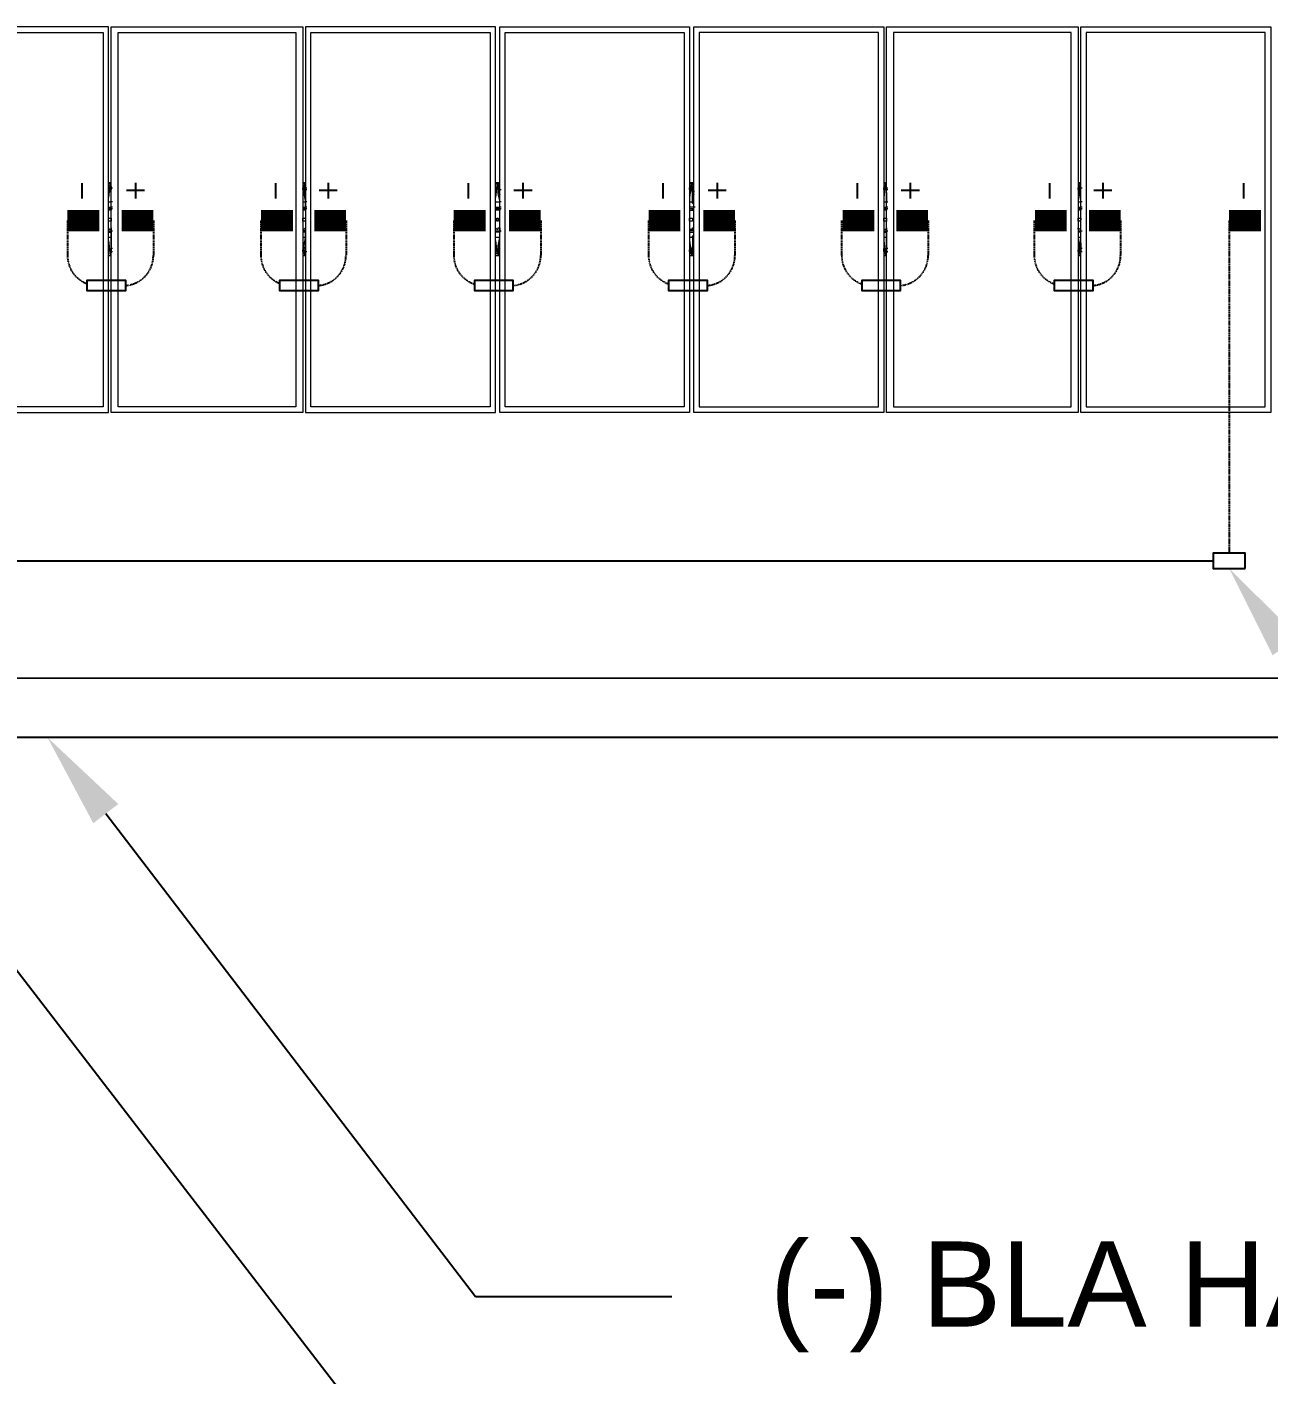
# Model space of a CAD drawing. Header units: feet. Extents: x -13743 to 68376, y -48 to 67763.
# Drawn here: x 4567.4 to 4858.8, y 9135.2 to 9451.6 of the extents above; entities that cross this region are included whole.
import ezdxf
from ezdxf import colors
from ezdxf.entities.mleader import LeaderData, LeaderLine
from ezdxf.lldxf.tags import DXFTag
from ezdxf.math import Vec2, Vec3

# ---------------------------------------------------------------- set-up
doc = ezdxf.new("R2010")
doc.units = ezdxf.units.FT
doc.header["$MEASUREMENT"] = 0
doc.linetypes.add('HIDDEN', pattern=[0.375, 0.25, -0.125])
for name, color, linetype in [('E-DC HARNESS-NEG', 170, 'DC HARNESS CABLE'), ('E-DC HARNESS-POS', 10, 'DC HARNESS CABLE'), ('E-HARN-COMP', 8, 'Continuous'), ('E-TRNK-CABL-NEG', 6, 'HIDDEN'), ('E-TRUNK-CABLE-POS', 6, 'HIDDEN'), ('G-ANNO-TEXT', 1, 'Continuous'), ('Polarity-Text', 7, 'Continuous')]:
    doc.layers.add(name, color=color, linetype=linetype)
doc.styles.add('NEI-A', font='arial.ttf')
doc.styles.get("Standard").update_dxf_attribs({"font": 'arial.ttf'})
tags = doc.linetypes.add('DC HARNESS CABLE', pattern='A,0.5,-0.2,["DH",Standard,S=0.1,R=0,X=-0.1,Y=-0.05],-0.2', length=0.9).pattern_tags.tags
tags[6] = DXFTag(74, 10)

# ---------------------------------------------------------------- blocks, each defined once
blk = doc.blocks.new('A$C4742fff2')
at = {"lineweight": 5}
for points in [[(11.8462, 0), (12.0778, 0), (12.0778, 0.4666), (11.8462, 0.4666)], [(11.8545, 0.0067), (11.8545, 0.46), (12.0712, 0.46), (12.0712, 0.0067)], [(12.0812, 0.4666), (12.3128, 0.4666), (12.3128, 0), (12.0812, 0)], [(12.0895, 0.0067), (12.0895, 0.46), (12.3045, 0.46), (12.3045, 0.0067)], [(12.3162, 0.4666), (12.3162, 0), (12.5462, 0), (12.5462, 0.4666)], [(12.3228, 0.46), (12.5395, 0.46), (12.5395, 0.0067), (12.3228, 0.0067)], [(12.7811, 0), (12.5512, 0), (12.5512, 0.4666), (12.7811, 0.4666)], [(12.5578, 0.0067), (12.5578, 0.46), (12.7745, 0.46), (12.7745, 0.0067)], [(13.0161, 0), (12.7861, 0), (12.7861, 0.4666), (13.0161, 0.4666)], [(13.0095, 0.46), (12.7928, 0.46), (12.7928, 0.0067), (13.0095, 0.0067)], [(13.0195, 0.4666), (13.2511, 0.4666), (13.2511, 0), (13.0195, 0)], [(13.2428, 0.46), (13.0278, 0.46), (13.0278, 0.0067), (13.2428, 0.0067)], [(13.2545, 0.4666), (13.4845, 0.4666), (13.4845, 0), (13.2545, 0)], [(13.4778, 0.46), (13.2611, 0.46), (13.2611, 0.0067), (13.4778, 0.0067)], [(12.0795, 0.235), (12.0812, 0.235), (12.0812, 0.2317), (12.0778, 0.2317), (12.0778, 0.2333), (12.0778, 0.235)], [(12.3145, 0.235), (12.3162, 0.235), (12.3162, 0.2317), (12.3128, 0.2317), (12.3128, 0.2333), (12.3128, 0.235)], [(12.5478, 0.235), (12.5495, 0.235), (12.5495, 0.2317), (12.5478, 0.2317), (12.5478, 0.2333), (12.5462, 0.2333), (12.5478, 0.2333)], [(12.7828, 0.235), (12.7845, 0.235), (12.7845, 0.2317), (12.7811, 0.2317), (12.7811, 0.2333), (12.7811, 0.235)], [(13.0178, 0.235), (13.0195, 0.235), (13.0195, 0.2317), (13.0161, 0.2317), (13.0161, 0.2333), (13.0161, 0.235)], [(13.2528, 0.235), (13.2545, 0.235), (13.2545, 0.2333), (13.2528, 0.2317), (13.2511, 0.2317), (13.2511, 0.2333), (13.2511, 0.235)]]:
    blk.add_lwpolyline(points, close=True, dxfattribs=at)
for points in [[(12.0778, 0.2783), (12.0812, 0.2783)], [(12.3128, 0.2783), (12.3162, 0.2783)], [(12.5462, 0.2783), (12.5512, 0.2783)], [(12.7811, 0.2783), (12.7861, 0.2783)], [(13.0161, 0.2783), (13.0195, 0.2783)], [(13.2511, 0.2783), (13.2545, 0.2783)], [(12.0828, 0.255), (12.0812, 0.255), (12.0812, 0.265), (12.0795, 0.275), (12.0812, 0.275), (12.0795, 0.275), (12.0795, 0.2733), (12.0812, 0.2733), (12.0812, 0.2717), (12.0812, 0.27)], [(12.0795, 0.2733), (12.0795, 0.27)], [(12.3162, 0.27), (12.3162, 0.2717), (12.3145, 0.2733), (12.3145, 0.275), (12.3162, 0.275)], [(12.3178, 0.255), (12.3162, 0.255), (12.3162, 0.2567), (12.3145, 0.265), (12.3145, 0.275)], [(12.3145, 0.2733), (12.3145, 0.27)], [(12.5478, 0.275), (12.5495, 0.275), (12.5495, 0.2717), (12.5512, 0.27)], [(12.5478, 0.275), (12.5495, 0.275), (12.5478, 0.275)], [(12.5478, 0.2733), (12.5478, 0.27)], [(12.5528, 0.255), (12.5512, 0.255), (12.5512, 0.2567), (12.5495, 0.265), (12.5495, 0.275)], [(12.7861, 0.255), (12.7845, 0.255), (12.7845, 0.265), (12.7828, 0.275), (12.7845, 0.275), (12.7828, 0.275), (12.7845, 0.2733), (12.7845, 0.2717), (12.7845, 0.27)], [(12.7828, 0.2733), (12.7828, 0.27)], [(13.0195, 0.27), (13.0195, 0.2717), (13.0195, 0.2733), (13.0178, 0.2733), (13.0178, 0.275), (13.0195, 0.275), (13.0178, 0.275), (13.0195, 0.265), (13.0195, 0.255), (13.0211, 0.255)], [(13.0178, 0.2733), (13.0178, 0.27)], [(13.2511, 0.2733), (13.2511, 0.27)], [(13.2545, 0.27), (13.2545, 0.2717), (13.2528, 0.2717), (13.2528, 0.275), (13.2545, 0.275)], [(13.2561, 0.255), (13.2545, 0.255), (13.2545, 0.2567), (13.2528, 0.265), (13.2528, 0.275)], [(12.0778, 0.2483), (12.0812, 0.2483)], [(12.0778, 0.2467), (12.0812, 0.2467), (12.0828, 0.2467)], [(12.0812, 0.2467), (12.0812, 0.245), (12.0778, 0.245)], [(12.0828, 0.2483), (12.0812, 0.2483), (12.0812, 0.255)], [(12.3128, 0.2483), (12.3162, 0.2483)], [(12.3128, 0.2467), (12.3162, 0.2467), (12.3178, 0.2467)], [(12.3162, 0.2467), (12.3162, 0.245), (12.3128, 0.245)], [(12.3178, 0.2483), (12.3162, 0.2483), (12.3162, 0.255)], [(12.5462, 0.2483), (12.5512, 0.2483)], [(12.5462, 0.2467), (12.5512, 0.2467), (12.5528, 0.2467)], [(12.5512, 0.2467), (12.5512, 0.245), (12.5462, 0.245)], [(12.5528, 0.2483), (12.5512, 0.2483), (12.5512, 0.255)], [(12.7861, 0.2483), (12.7845, 0.2483), (12.7811, 0.2483)], [(12.7811, 0.2467), (12.7845, 0.2467), (12.7861, 0.2467)], [(12.7811, 0.245), (12.7845, 0.245), (12.7861, 0.245)], [(12.7878, 0.2483), (12.7861, 0.2483), (12.7861, 0.2517), (12.7845, 0.2533), (12.7845, 0.255)], [(12.7845, 0.245), (12.7845, 0.2467)], [(13.0161, 0.2483), (13.0195, 0.2483)], [(13.0161, 0.2467), (13.0195, 0.2467), (13.0211, 0.2467)], [(13.0195, 0.2467), (13.0195, 0.245), (13.0161, 0.245)], [(13.0211, 0.2483), (13.0195, 0.2483), (13.0195, 0.255)], [(13.2511, 0.2483), (13.2545, 0.2483)], [(13.2511, 0.2467), (13.2545, 0.2467), (13.2561, 0.2467)], [(13.2545, 0.2467), (13.2545, 0.245), (13.2511, 0.245)], [(13.2561, 0.2483), (13.2545, 0.2483), (13.2545, 0.255)], [(12.0778, 0.2233), (12.0778, 0.2217), (12.0812, 0.2217), (12.0812, 0.2233), (12.0812, 0.22), (12.0812, 0.2183)], [(12.0778, 0.22), (12.0812, 0.22), (12.0828, 0.22)], [(12.0778, 0.2183), (12.0812, 0.2183), (12.0812, 0.2117), (12.0812, 0.2017), (12.0795, 0.195), (12.0795, 0.1933), (12.0812, 0.1933)], [(12.3128, 0.2233), (12.3128, 0.2217), (12.3145, 0.2217), (12.3162, 0.2233), (12.3162, 0.22)], [(12.3162, 0.1983), (12.3162, 0.195), (12.3145, 0.1933), (12.3145, 0.1917), (12.3145, 0.1933), (12.3145, 0.2017), (12.3162, 0.2117), (12.3162, 0.2183), (12.3162, 0.22), (12.3128, 0.22)], [(12.3162, 0.2183), (12.3128, 0.2183)], [(12.5462, 0.2233), (12.5478, 0.2217), (12.5495, 0.2217), (12.5495, 0.2233), (12.5512, 0.2233), (12.5512, 0.22), (12.5512, 0.2183)], [(12.5462, 0.22), (12.5512, 0.22), (12.5528, 0.22)], [(12.5478, 0.1967), (12.5478, 0.1933), (12.5495, 0.1933), (12.5495, 0.2017), (12.5512, 0.2117), (12.5512, 0.2183), (12.5462, 0.2183)], [(12.7811, 0.2233), (12.7811, 0.2217), (12.7845, 0.2217), (12.7845, 0.2233), (12.7861, 0.2233)], [(12.7845, 0.2117), (12.7845, 0.2133), (12.7861, 0.215), (12.7861, 0.2183), (12.7861, 0.22), (12.7845, 0.22), (12.7811, 0.22)], [(12.7811, 0.2183), (12.7845, 0.2183), (12.7861, 0.2183)], [(12.7845, 0.22), (12.7845, 0.2233)], [(13.0161, 0.2233), (13.0161, 0.2217), (13.0195, 0.2217), (13.0195, 0.2233), (13.0195, 0.22), (13.0195, 0.2183)], [(13.0161, 0.22), (13.0195, 0.22), (13.0211, 0.22)], [(13.0161, 0.2183), (13.0195, 0.2183), (13.0195, 0.2117), (13.0195, 0.2017), (13.0178, 0.195), (13.0178, 0.1933), (13.0195, 0.1933)], [(13.2528, 0.1933), (13.2528, 0.2017), (13.2545, 0.2117), (13.2545, 0.2183), (13.2545, 0.22), (13.2545, 0.2233), (13.2528, 0.2217), (13.2511, 0.2217), (13.2511, 0.2233)], [(13.2511, 0.22), (13.2545, 0.22), (13.2561, 0.22)], [(13.2545, 0.2183), (13.2511, 0.2183)], [(12.0812, 0.1983), (12.0812, 0.195), (12.0812, 0.1933), (12.0795, 0.1933), (12.0795, 0.1917), (12.0812, 0.1917)], [(12.0795, 0.1967), (12.0795, 0.1933), (12.0795, 0.1917)], [(12.3145, 0.1967), (12.3145, 0.1933), (12.3162, 0.1933)], [(12.5512, 0.1983), (12.5495, 0.195), (12.5495, 0.1917), (12.5478, 0.1917), (12.5478, 0.1933)], [(12.7861, 0.2117), (12.7845, 0.2117), (12.7845, 0.2017), (12.7828, 0.195), (12.7828, 0.1933), (12.7845, 0.1933)], [(12.7845, 0.1983), (12.7845, 0.195), (12.7845, 0.1933), (12.7828, 0.1933), (12.7828, 0.1917), (12.7828, 0.1933), (12.7828, 0.1967)], [(13.0195, 0.1983), (13.0195, 0.195), (13.0195, 0.1933), (13.0178, 0.1933), (13.0178, 0.1917), (13.0195, 0.1917)], [(13.0178, 0.1967), (13.0178, 0.1933), (13.0178, 0.1917)], [(13.2511, 0.1967), (13.2511, 0.1933)], [(13.2528, 0.1917), (13.2528, 0.195), (13.2545, 0.195), (13.2545, 0.1983)], [(12.0778, 0.19), (12.0812, 0.19)], [(12.3128, 0.19), (12.3162, 0.19)], [(12.3145, 0.1917), (12.3162, 0.1917)], [(12.5462, 0.19), (12.5512, 0.19)], [(12.7811, 0.19), (12.7861, 0.19)], [(13.0161, 0.19), (13.0195, 0.19)], [(13.2511, 0.19), (13.2545, 0.19)], [(13.2545, 0.1933), (13.2528, 0.1933), (13.2528, 0.1917), (13.2545, 0.1917)]]:
    blk.add_lwpolyline(points, dxfattribs=at)
at = {"color": 8, "lineweight": 5, "true_color": 0x808080}
for points in [[(12.0778, 0.2767), (12.0812, 0.2767)], [(12.0812, 0.2733), (12.0812, 0.275), (12.0795, 0.275), (12.0778, 0.26)], [(12.0778, 0.2717), (12.0778, 0.27), (12.0778, 0.2717), (12.0795, 0.2717)], [(12.0795, 0.2733), (12.0795, 0.2733)], [(12.0812, 0.2633), (12.0812, 0.2717), (12.0828, 0.2717)], [(12.0812, 0.2667), (12.0812, 0.27)], [(12.3128, 0.2767), (12.3162, 0.2767)], [(12.3162, 0.2733), (12.3162, 0.275), (12.3145, 0.275), (12.3128, 0.26)], [(12.3128, 0.2717), (12.3128, 0.27), (12.3128, 0.2717), (12.3145, 0.2717)], [(12.3145, 0.2733), (12.3145, 0.2733)], [(12.3162, 0.2633), (12.3162, 0.2717), (12.3178, 0.2717)], [(12.3162, 0.2667), (12.3162, 0.27), (12.3178, 0.27)], [(12.5462, 0.2767), (12.5512, 0.2767)], [(12.5478, 0.275), (12.5462, 0.26)], [(12.5478, 0.2717), (12.5462, 0.27), (12.5478, 0.2717), (12.5462, 0.2717)], [(12.5478, 0.2733), (12.5478, 0.2733)], [(12.5512, 0.2733), (12.5512, 0.275), (12.5495, 0.275)], [(12.5512, 0.2717), (12.5495, 0.2717), (12.5495, 0.27), (12.5512, 0.2633)], [(12.5512, 0.2667), (12.5512, 0.27), (12.5528, 0.27)], [(12.7811, 0.2767), (12.7861, 0.2767)], [(12.7861, 0.2733), (12.7861, 0.275), (12.7828, 0.275), (12.7811, 0.26)], [(12.7811, 0.2717), (12.7811, 0.27), (12.7811, 0.2717), (12.7828, 0.2717)], [(12.7828, 0.2733), (12.7828, 0.2733)], [(12.7861, 0.2717), (12.7845, 0.2717), (12.7845, 0.27), (12.7861, 0.2633)], [(12.7861, 0.27), (12.7845, 0.27), (12.7861, 0.2683), (12.7861, 0.2667)], [(13.0161, 0.2767), (13.0195, 0.2767)], [(13.0195, 0.2733), (13.0195, 0.275), (13.0178, 0.275), (13.0161, 0.26)], [(13.0161, 0.2717), (13.0161, 0.2717)], [(13.0178, 0.2733), (13.0178, 0.2733)], [(13.0195, 0.2633), (13.0195, 0.2717), (13.0211, 0.2717)], [(13.0195, 0.2667), (13.0195, 0.27), (13.0211, 0.27)], [(13.2511, 0.2767), (13.2545, 0.2767)], [(13.2545, 0.2733), (13.2545, 0.275), (13.2528, 0.275), (13.2511, 0.26)], [(13.2511, 0.2733), (13.2511, 0.2733)], [(13.2511, 0.2717), (13.2511, 0.27), (13.2511, 0.2717), (13.2528, 0.2717)], [(13.2545, 0.2633), (13.2545, 0.2717), (13.2561, 0.2717)], [(13.2545, 0.2667), (13.2545, 0.27)], [(12.0778, 0.255), (12.0812, 0.255)], [(12.3128, 0.255), (12.3162, 0.255)], [(12.5462, 0.255), (12.5512, 0.255)], [(12.7811, 0.255), (12.7845, 0.255)], [(13.0161, 0.255), (13.0195, 0.255)], [(13.2511, 0.255), (13.2545, 0.255)], [(12.0812, 0.2117), (12.0778, 0.2117)], [(12.0778, 0.2083), (12.0795, 0.1933)], [(12.0778, 0.1983), (12.0778, 0.195), (12.0778, 0.1967)], [(12.0812, 0.205), (12.0812, 0.195), (12.0828, 0.195)], [(12.0828, 0.1983), (12.0812, 0.1983), (12.0812, 0.2)], [(12.3162, 0.2117), (12.3128, 0.2117)], [(12.3128, 0.2083), (12.3145, 0.1933)], [(12.3128, 0.1983), (12.3128, 0.195), (12.3128, 0.1967)], [(12.3162, 0.205), (12.3162, 0.195), (12.3178, 0.195)], [(12.3162, 0.1983), (12.3162, 0.2)], [(12.5512, 0.2117), (12.5462, 0.2117)], [(12.5462, 0.2083), (12.5478, 0.1933)], [(12.5478, 0.195), (12.5462, 0.1983)], [(12.5462, 0.1967), (12.5478, 0.195), (12.5462, 0.195)], [(12.5512, 0.195), (12.5495, 0.195), (12.5495, 0.1967), (12.5512, 0.205)], [(12.5512, 0.1983), (12.5512, 0.2)], [(12.7845, 0.2117), (12.7811, 0.2117)], [(12.7811, 0.2083), (12.7828, 0.1933)], [(12.7811, 0.1983), (12.7811, 0.195), (12.7811, 0.1967)], [(12.7861, 0.195), (12.7845, 0.195), (12.7845, 0.1967), (12.7861, 0.205)], [(12.7861, 0.1983), (12.7845, 0.1983), (12.7861, 0.1983), (12.7861, 0.2)], [(13.0195, 0.2117), (13.0161, 0.2117)], [(13.0161, 0.2083), (13.0178, 0.1933)], [(13.0161, 0.1967), (13.0161, 0.195), (13.0161, 0.1983)], [(13.0195, 0.205), (13.0195, 0.195), (13.0211, 0.195)], [(13.0211, 0.1983), (13.0195, 0.1983), (13.0195, 0.2)], [(13.2545, 0.2117), (13.2511, 0.2117)], [(13.2511, 0.2083), (13.2528, 0.1933)], [(13.2511, 0.1983), (13.2511, 0.195), (13.2511, 0.1967)], [(13.2545, 0.205), (13.2545, 0.195), (13.2561, 0.195)], [(13.2561, 0.1983), (13.2545, 0.1983), (13.2545, 0.2)], [(12.0778, 0.19), (12.0812, 0.19)], [(12.0795, 0.1917), (12.0812, 0.1917), (12.0812, 0.1933)], [(12.0795, 0.1933), (12.0795, 0.1933)], [(12.3128, 0.19), (12.3162, 0.19)], [(12.3145, 0.1917), (12.3162, 0.1917), (12.3162, 0.1933)], [(12.3145, 0.1933), (12.3145, 0.1933)], [(12.5462, 0.19), (12.5512, 0.19)], [(12.5478, 0.1933), (12.5478, 0.1933)], [(12.5495, 0.1917), (12.5512, 0.1917), (12.5512, 0.1933)], [(12.7811, 0.19), (12.7861, 0.19)], [(12.7828, 0.1917), (12.7845, 0.1917), (12.7861, 0.1933)], [(12.7828, 0.1933), (12.7828, 0.1933)], [(13.0161, 0.195), (13.0161, 0.195)], [(13.0161, 0.19), (13.0195, 0.19)], [(13.0178, 0.1917), (13.0195, 0.1917), (13.0195, 0.1933)], [(13.0178, 0.1933), (13.0178, 0.1933)], [(13.2511, 0.1933), (13.2511, 0.1933)], [(13.2511, 0.19), (13.2545, 0.19)], [(13.2528, 0.1917), (13.2545, 0.1917), (13.2545, 0.1933)]]:
    blk.add_lwpolyline(points, dxfattribs=at)
blk.add_lwpolyline([(13.0161, 0.2717), (13.0161, 0.27)], close=True, dxfattribs=at)

msp = doc.modelspace()

# ---------------------------------------------------------------- linework, layer by layer
at = {"layer": 'E-DC HARNESS-NEG', "ltscale": 0.5}
for points in [[(4846, 9326.18), (4177.99, 9326.18)], [(6048.78, 9284.74), (4177.99, 9284.73)]]:
    msp.add_lwpolyline(points, dxfattribs=at)
at = {"layer": 'E-DC HARNESS-POS', "ltscale": 0.5}
msp.add_lwpolyline([(4865.98, 9298.62), (4190.24, 9298.67)], dxfattribs=at)
at = {"layer": 'E-HARN-COMP', "const_width": 5}
for points in [[(4576.88, 9406.14), (4584.34, 9406.14)], [(4589.6, 9406.14), (4597.06, 9406.14)], [(4622.36, 9406.14), (4629.81, 9406.14)], [(4634.84, 9406.14), (4642.29, 9406.14)], [(4667.6, 9406.14), (4675.05, 9406.14)], [(4680.57, 9406.14), (4688.03, 9406.14)], [(4713.33, 9406.14), (4720.79, 9406.14)], [(4726.18, 9406.14), (4733.64, 9406.14)], [(4758.94, 9406.14), (4766.4, 9406.14)], [(4771.54, 9406.14), (4779, 9406.14)], [(4804.07, 9406.14), (4811.53, 9406.14)], [(4816.75, 9406.14), (4824.21, 9406.14)], [(4849.68, 9406.14), (4857.14, 9406.14)]]:
    msp.add_lwpolyline(points, dxfattribs=at)
at = {"layer": 'E-HARN-COMP'}
for points in [[(4586.02, 9392.06), (4581.45, 9392.06), (4581.45, 9389.73), (4586.02, 9389.73)], [(4586.02, 9389.73), (4590.58, 9389.73), (4590.58, 9392.06), (4586.02, 9392.06)], [(4631.26, 9392.06), (4626.69, 9392.06), (4626.69, 9389.73), (4631.26, 9389.73)], [(4631.26, 9389.73), (4635.82, 9389.73), (4635.82, 9392.06), (4631.26, 9392.06)], [(4676.99, 9392.06), (4672.43, 9392.06), (4672.43, 9389.73), (4676.99, 9389.73)], [(4676.99, 9389.73), (4681.55, 9389.73), (4681.55, 9392.06), (4676.99, 9392.06)], [(4722.6, 9392.06), (4718.04, 9392.06), (4718.04, 9389.73), (4722.6, 9389.73)], [(4722.6, 9389.73), (4727.17, 9389.73), (4727.17, 9392.06), (4722.6, 9392.06)], [(4767.96, 9392.06), (4763.4, 9392.06), (4763.4, 9389.73), (4767.96, 9389.73)], [(4767.96, 9389.73), (4772.52, 9389.73), (4772.52, 9392.06), (4767.96, 9392.06)], [(4813.17, 9392.06), (4808.61, 9392.06), (4808.61, 9389.73), (4813.17, 9389.73)], [(4813.17, 9389.73), (4817.74, 9389.73), (4817.74, 9392.06), (4813.17, 9392.06)]]:
    msp.add_lwpolyline(points, dxfattribs=at)
msp.add_lwpolyline([(4853.43, 9324.44), (4853.43, 9328.05), (4845.97, 9328.05), (4845.97, 9324.44)], close=True, dxfattribs=at)
at = {"layer": 'E-TRNK-CABL-NEG', "ltscale": 0.1}
for points in [[(4576.88, 9406.14), (4576.88, 9397.91, 0.313286), (4581.45, 9391.32, 0.313286)], [(4622.3, 9406.14), (4622.3, 9397.91, 0.305811), (4626.69, 9391.39, 0.305811)], [(4667.6, 9406.14), (4667.6, 9397.91, 0.323954), (4672.43, 9391.23, 0.323954)], [(4713.33, 9406.14), (4713.33, 9397.91, 0.318834), (4718.04, 9391.27, 0.318834)], [(4758.69, 9406.14), (4758.69, 9397.91, 0.318834), (4763.4, 9391.27, 0.318834)], [(4803.9, 9406.14), (4803.9, 9397.91, 0.318834), (4808.61, 9391.27, 0.318834)]]:
    msp.add_lwpolyline(points, format="xyb", dxfattribs=at)
msp.add_lwpolyline([(4849.7, 9406.14), (4849.7, 9328.05)], dxfattribs=at)
at = {"layer": 'E-TRUNK-CABLE-POS', "ltscale": 0.1}
for points in [[(4597.06, 9406.14), (4597.06, 9397.91, -0.391396), (4590.58, 9390.9, -0.391396)], [(4642.29, 9406.14), (4642.29, 9397.91, -0.391396), (4635.82, 9390.9, -0.391396)], [(4688.03, 9406.14), (4688.03, 9397.91, -0.391396), (4681.55, 9390.9, -0.391396)], [(4733.64, 9406.14), (4733.64, 9397.91, -0.391396), (4727.17, 9390.9, -0.391396)], [(4779, 9406.14), (4779, 9397.91, -0.391396), (4772.52, 9390.9, -0.391396)], [(4824.21, 9406.14), (4824.21, 9397.91, -0.391396), (4817.74, 9390.9, -0.391396)]]:
    msp.add_lwpolyline(points, format="xyb", dxfattribs=at)
at = {"layer": 'Polarity-Text'}
for p, q in [((4580.28, 9414.92), (4580.28, 9411.3)), ((4595, 9413.18), (4590.72, 9413.18)), ((4592.86, 9414.99), (4592.86, 9411.37)), ((4625.76, 9414.92), (4625.76, 9411.3)), ((4640.24, 9413.18), (4635.96, 9413.18)), ((4638.1, 9414.99), (4638.1, 9411.37)), ((4670.99, 9414.92), (4670.99, 9411.3)), ((4685.97, 9413.18), (4681.7, 9413.18)), ((4683.83, 9414.99), (4683.83, 9411.37)), ((4716.73, 9414.92), (4716.73, 9411.3)), ((4731.58, 9413.18), (4727.31, 9413.18)), ((4729.45, 9414.99), (4729.45, 9411.37)), ((4762.34, 9414.92), (4762.34, 9411.3)), ((4776.94, 9413.18), (4772.67, 9413.18)), ((4774.8, 9414.99), (4774.8, 9411.37)), ((4807.47, 9414.92), (4807.47, 9411.3)), ((4822.15, 9413.18), (4817.88, 9413.18)), ((4820.01, 9414.99), (4820.01, 9411.37)), ((4853.08, 9414.92), (4853.08, 9411.3))]:
    msp.add_line(p, q, dxfattribs=at)

# ---------------------------------------------------------------- block references
at = {"xscale": 194.04614304, "yscale": 194.04614304, "zscale": 194.04614304}
msp.add_blockref('A$C4742fff2', (2242.87, 9361.08), dxfattribs=at)

# ---------------------------------------------------------------- next in the draw order: leaders
at = {"layer": 'G-ANNO-TEXT'}
ml = msp.add_multileader_mtext('Standard', dxfattribs=at)
ml.set_content('(TYP.) BLA HARNESS CONNECTORS', color=256, style='NEI-A')
ml.set_leader_properties()
ml.build(insert=Vec2(0, 0))
ml.multileader.update_dxf_attribs({"dogleg_length": 0.36, "arrow_head_size": 22.51})
ctx = ml.context
ctx.base_point, ctx.char_height, ctx.arrow_head_size, ctx.landing_gap_size, ctx.plane_origin = Vec3(4911.69, 9211.33), 20, 22.51, 23.05, Vec3(11250.24, 3421.35)
notes = []
notes.append((ctx, [(0, (1, 1, 0), (4865.59, 9211.33), (1, 0), 46.1, [(0, [(4849.7, 9324.44), (4869.71, 9296.81)], 0, [])])]))
ctx.mtext.insert, ctx.mtext.width, ctx.mtext.flow_direction = Vec3(4934.74, 9224.27), 489.3132, 5
ctx.mtext.has_bg_fill, ctx.mtext.bg_color, ctx.mtext.bg_scale_factor, ctx.mtext.bg_transparency, ctx.mtext.use_window_bg_color = 1, -1073741824, 1.5, 0, 1
for ctx, leaders in notes:
    for number, flags, end, landing, length, lines in leaders:
        leader = LeaderData()
        leader.index, (leader.has_last_leader_line, leader.has_dogleg_vector, leader.attachment_direction) = number, flags
        leader.last_leader_point, leader.dogleg_vector, leader.dogleg_length = Vec3(end), Vec3(landing), length
        for number, points, colour, breaks in lines:
            line = LeaderLine()
            line.index, line.vertices, line.color, line.breaks = number, Vec3.list(points), colors.encode_raw_color(colour), breaks
            leader.lines.append(line)
        ctx.leaders.append(leader)

# ---------------------------------------------------------------- next in the draw order: leaders
ml = msp.add_multileader_mtext('Standard', dxfattribs=at)
ml.set_content('(+) BLA HARNESS', color=256, style='NEI-A')
ml.set_leader_properties()
ml.build(insert=Vec2(0, 0))
ml.multileader.update_dxf_attribs({"dogleg_length": 0.36, "arrow_head_size": 22.51})
ctx = ml.context
ctx.base_point, ctx.char_height, ctx.arrow_head_size, ctx.landing_gap_size, ctx.plane_origin = Vec3(4718.89, 9090.04), 20, 22.51, 23.05, Vec3(12022.25, 3750.48)
notes = []
notes.append((ctx, [(0, (1, 1, 0), (4672.79, 9090.04), (1, 0), 46.1, [(1, [(4513.36, 9297.05)], 0, [])])]))
ctx.mtext.insert, ctx.mtext.width, ctx.mtext.flow_direction = Vec3(4741.94, 9102.98), 244.9697, 5
ctx.mtext.has_bg_fill, ctx.mtext.bg_color, ctx.mtext.bg_scale_factor, ctx.mtext.bg_transparency, ctx.mtext.use_window_bg_color = 1, -1073741824, 1.5, 0, 1
for ctx, leaders in notes:
    for number, flags, end, landing, length, lines in leaders:
        leader = LeaderData()
        leader.index, (leader.has_last_leader_line, leader.has_dogleg_vector, leader.attachment_direction) = number, flags
        leader.last_leader_point, leader.dogleg_vector, leader.dogleg_length = Vec3(end), Vec3(landing), length
        for number, points, colour, breaks in lines:
            line = LeaderLine()
            line.index, line.vertices, line.color, line.breaks = number, Vec3.list(points), colors.encode_raw_color(colour), breaks
            leader.lines.append(line)
        ctx.leaders.append(leader)

# ---------------------------------------------------------------- next in the draw order: leaders
ml = msp.add_multileader_mtext('Standard', dxfattribs=at)
ml.set_content('(-) BLA HARNESS', color=256, style='NEI-A')
ml.set_leader_properties()
ml.build(insert=Vec2(0, 0))
ml.multileader.update_dxf_attribs({"dogleg_length": 0.36, "arrow_head_size": 22.51})
ctx = ml.context
ctx.base_point, ctx.char_height, ctx.arrow_head_size, ctx.landing_gap_size, ctx.plane_origin = Vec3(4718.8, 9153.42), 20, 22.51, 23.05, Vec3(12079.14, 3705.13)
notes = []
notes.append((ctx, [(0, (1, 1, 0), (4672.7, 9153.42), (1, 0), 46.1, [(1, [(4572.2, 9284.73)], 0, [])])]))
ctx.mtext.insert, ctx.mtext.width, ctx.mtext.flow_direction = Vec3(4741.85, 9166.36), 236.2425, 5
ctx.mtext.has_bg_fill, ctx.mtext.bg_color, ctx.mtext.bg_scale_factor, ctx.mtext.bg_transparency, ctx.mtext.use_window_bg_color = 1, -1073741824, 1.5, 0, 1
for ctx, leaders in notes:
    for number, flags, end, landing, length, lines in leaders:
        leader = LeaderData()
        leader.index, (leader.has_last_leader_line, leader.has_dogleg_vector, leader.attachment_direction) = number, flags
        leader.last_leader_point, leader.dogleg_vector, leader.dogleg_length = Vec3(end), Vec3(landing), length
        for number, points, colour, breaks in lines:
            line = LeaderLine()
            line.index, line.vertices, line.color, line.breaks = number, Vec3.list(points), colors.encode_raw_color(colour), breaks
            leader.lines.append(line)
        ctx.leaders.append(leader)

doc.saveas('drawing.dxf')
